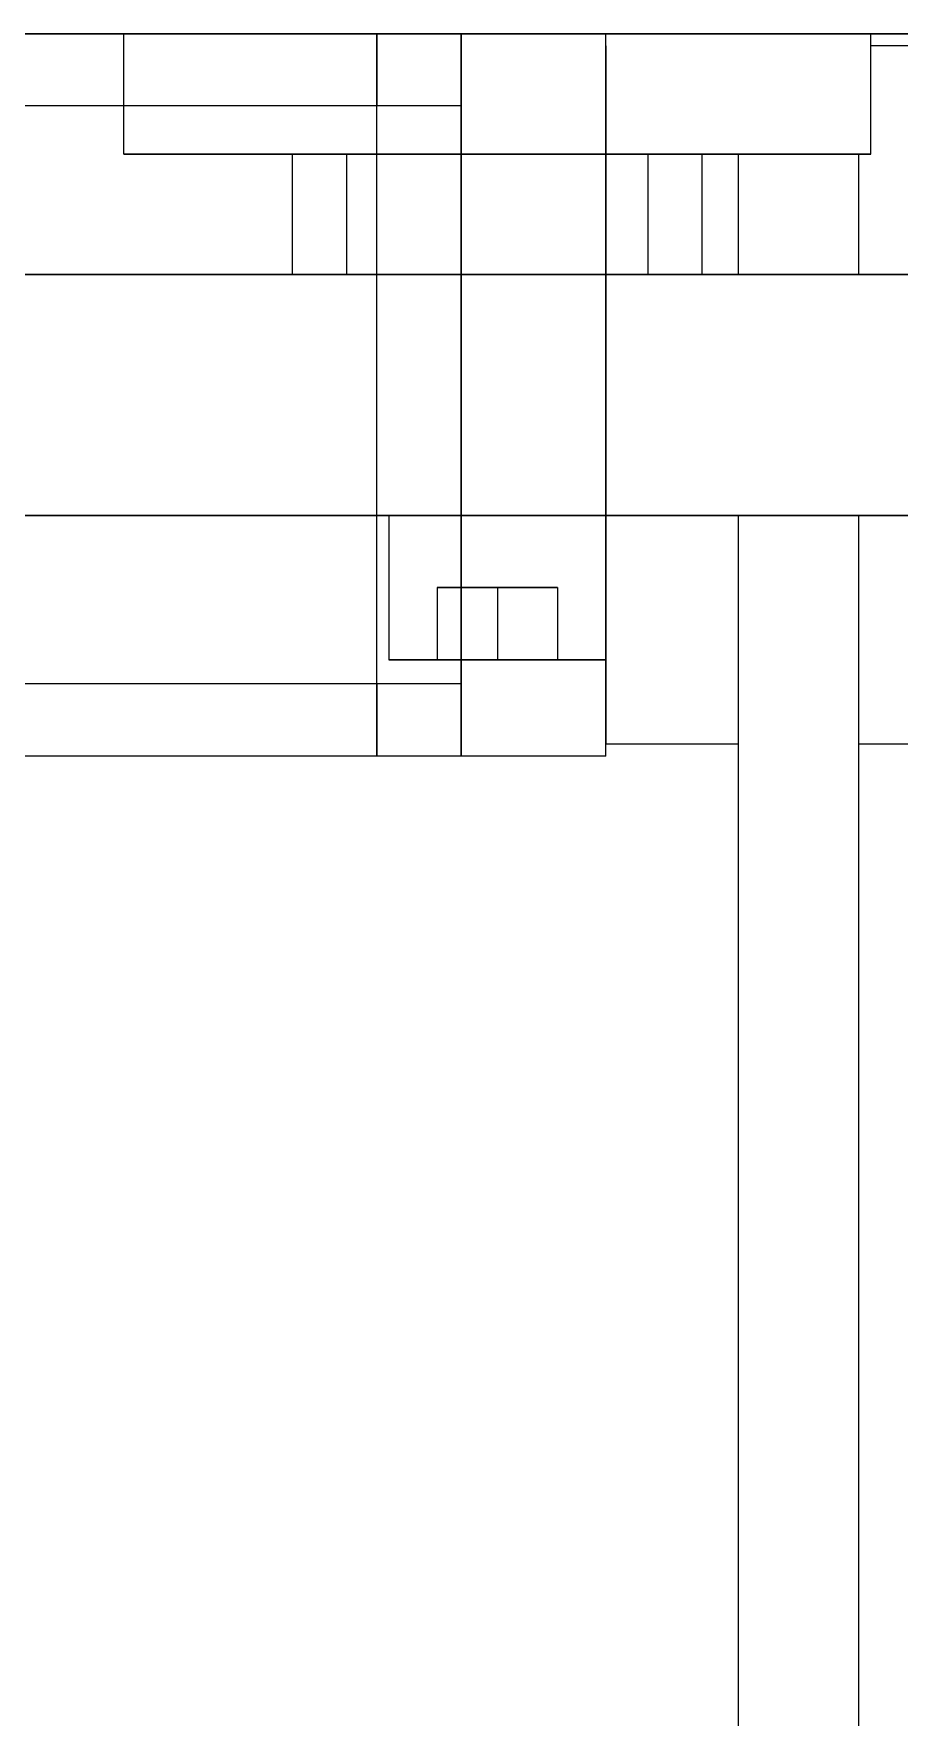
# Model space of a CAD drawing. Header units: millimetres. Extents: x -201 to 3037, y -406 to 3230.
# Drawn here: x 2361.5 to 2433.4, y 1242.2 to 1382 of the extents above; entities that cross this region are included whole.
import ezdxf

# ---------------------------------------------------------------- set-up
doc = ezdxf.new("R2010")
doc.units = ezdxf.units.MM
doc.layers.add('HIDDEN', color=8, linetype='Continuous')
doc.layers.add('VISIBLE', color=7, linetype='Continuous')

msp = doc.modelspace()

# ---------------------------------------------------------------- linework, layer by layer
at = {"layer": 'HIDDEN'}
for points in [[(2575, 1382), (2210, 1382)], [(2390, 1382), (2317, 1382)], [(2390, 1382), (2317, 1382)], [(2431, 1382), (2430.22, 1382), (2427.93, 1382), (2424.24, 1382), (2419.33, 1382), (2413.45, 1382), (2406.9, 1382), (2400, 1382), (2393.1, 1382), (2386.55, 1382), (2380.67, 1382), (2375.76, 1382), (2372.07, 1382), (2369.78, 1382), (2369, 1382)], [(2369, 1382), (2369.19, 1382), (2369.78, 1382), (2370.74, 1382), (2372.07, 1382), (2373.75, 1382), (2375.76, 1382), (2378.08, 1382), (2380.67, 1382), (2383.51, 1382), (2386.55, 1382), (2389.76, 1382), (2393.1, 1382), (2396.53, 1382), (2400, 1382)], [(2431, 1382), (2430.22, 1382), (2427.93, 1382), (2424.24, 1382), (2419.33, 1382), (2413.45, 1382), (2406.9, 1382), (2400, 1382), (2393.1, 1382), (2386.55, 1382), (2380.67, 1382), (2375.76, 1382), (2372.07, 1382), (2369.78, 1382), (2369, 1382)], [(2369, 1382), (2369.19, 1382), (2369.78, 1382), (2370.74, 1382), (2372.07, 1382), (2373.75, 1382), (2375.76, 1382), (2378.08, 1382), (2380.67, 1382), (2383.51, 1382), (2386.55, 1382), (2389.76, 1382), (2393.1, 1382), (2396.53, 1382), (2400, 1382)], [(2422.5, 1382), (2421.94, 1382), (2420.27, 1382), (2417.59, 1382), (2414.03, 1382), (2409.76, 1382), (2405.01, 1382), (2400, 1382), (2394.99, 1382), (2390.24, 1382), (2385.97, 1382), (2382.41, 1382), (2379.73, 1382), (2378.06, 1382), (2377.5, 1382)], [(2377.5, 1382), (2377.64, 1382), (2378.06, 1382), (2378.76, 1382), (2379.73, 1382), (2380.95, 1382), (2382.41, 1382), (2384.09, 1382), (2385.97, 1382), (2388.03, 1382), (2390.24, 1382), (2392.57, 1382), (2394.99, 1382), (2397.48, 1382), (2400, 1382)], [(2385.27, 1382), (2385.19, 1382), (2384.94, 1382), (2384.55, 1382), (2384.03, 1382), (2383.4, 1382), (2382.7, 1382), (2381.97, 1382), (2381.23, 1382), (2380.54, 1382), (2379.91, 1382), (2379.39, 1382), (2379, 1382), (2378.75, 1382), (2378.67, 1382)], [(2378.67, 1382), (2378.69, 1382), (2378.75, 1382), (2378.85, 1382), (2379, 1382), (2379.17, 1382), (2379.39, 1382), (2379.64, 1382), (2379.91, 1382), (2380.21, 1382), (2380.54, 1382), (2380.88, 1382), (2381.23, 1382), (2381.6, 1382), (2381.97, 1382)], [(2385.27, 1382), (2385.19, 1382), (2384.94, 1382), (2384.55, 1382), (2384.03, 1382), (2383.4, 1382), (2382.7, 1382), (2381.97, 1382), (2381.23, 1382), (2380.54, 1382), (2379.91, 1382), (2379.39, 1382), (2379, 1382), (2378.75, 1382), (2378.67, 1382)], [(2378.67, 1382), (2378.69, 1382), (2378.75, 1382), (2378.85, 1382), (2379, 1382), (2379.17, 1382), (2379.39, 1382), (2379.64, 1382), (2379.91, 1382), (2380.21, 1382), (2380.54, 1382), (2380.88, 1382), (2381.23, 1382), (2381.6, 1382), (2381.97, 1382)], [(2385.27, 1382), (2385.19, 1382), (2384.94, 1382), (2384.55, 1382), (2384.03, 1382), (2383.4, 1382), (2382.7, 1382), (2381.97, 1382), (2381.23, 1382), (2380.54, 1382), (2379.91, 1382), (2379.39, 1382), (2379, 1382), (2378.75, 1382), (2378.67, 1382)], [(2378.67, 1382), (2378.69, 1382), (2378.75, 1382), (2378.85, 1382), (2379, 1382), (2379.17, 1382), (2379.39, 1382), (2379.64, 1382), (2379.91, 1382), (2380.21, 1382), (2380.54, 1382), (2380.88, 1382), (2381.23, 1382), (2381.6, 1382), (2381.97, 1382)], [(2385.27, 1382), (2385.19, 1382), (2384.94, 1382), (2384.55, 1382), (2384.03, 1382), (2383.4, 1382), (2382.7, 1382), (2381.97, 1382), (2381.23, 1382), (2380.54, 1382), (2379.91, 1382), (2379.39, 1382), (2379, 1382), (2378.75, 1382), (2378.67, 1382)], [(2378.67, 1382), (2378.69, 1382), (2378.75, 1382), (2378.85, 1382), (2379, 1382), (2379.17, 1382), (2379.39, 1382), (2379.64, 1382), (2379.91, 1382), (2380.21, 1382), (2380.54, 1382), (2380.88, 1382), (2381.23, 1382), (2381.6, 1382), (2381.97, 1382)], [(2385.27, 1382), (2385.19, 1382), (2384.94, 1382), (2384.55, 1382), (2384.03, 1382), (2383.4, 1382), (2382.7, 1382), (2381.97, 1382), (2381.23, 1382), (2380.54, 1382), (2379.91, 1382), (2379.39, 1382), (2379, 1382), (2378.75, 1382), (2378.67, 1382)], [(2378.67, 1382), (2378.69, 1382), (2378.75, 1382), (2378.85, 1382), (2379, 1382), (2379.17, 1382), (2379.39, 1382), (2379.64, 1382), (2379.91, 1382), (2380.21, 1382), (2380.54, 1382), (2380.88, 1382), (2381.23, 1382), (2381.6, 1382), (2381.97, 1382)], [(2385.27, 1382), (2385.19, 1382), (2384.94, 1382), (2384.55, 1382), (2384.03, 1382), (2383.4, 1382), (2382.7, 1382), (2381.97, 1382), (2381.23, 1382), (2380.54, 1382), (2379.91, 1382), (2379.39, 1382), (2379, 1382), (2378.75, 1382), (2378.67, 1382)], [(2378.67, 1382), (2378.69, 1382), (2378.75, 1382), (2378.85, 1382), (2379, 1382), (2379.17, 1382), (2379.39, 1382), (2379.64, 1382), (2379.91, 1382), (2380.21, 1382), (2380.54, 1382), (2380.88, 1382), (2381.23, 1382), (2381.6, 1382), (2381.97, 1382)], [(2385.27, 1382), (2385.19, 1382), (2384.94, 1382), (2384.55, 1382), (2384.03, 1382), (2383.4, 1382), (2382.7, 1382), (2381.97, 1382), (2381.23, 1382), (2380.54, 1382), (2379.91, 1382), (2379.39, 1382), (2379, 1382), (2378.75, 1382), (2378.67, 1382)], [(2378.67, 1382), (2378.69, 1382), (2378.75, 1382), (2378.85, 1382), (2379, 1382), (2379.17, 1382), (2379.39, 1382), (2379.64, 1382), (2379.91, 1382), (2380.21, 1382), (2380.54, 1382), (2380.88, 1382), (2381.23, 1382), (2381.6, 1382), (2381.97, 1382)], [(2385.27, 1382), (2385.19, 1382), (2384.94, 1382), (2384.55, 1382), (2384.03, 1382), (2383.4, 1382), (2382.7, 1382), (2381.97, 1382), (2381.23, 1382), (2380.54, 1382), (2379.91, 1382), (2379.39, 1382), (2379, 1382), (2378.75, 1382), (2378.67, 1382)], [(2378.67, 1382), (2378.69, 1382), (2378.75, 1382), (2378.85, 1382), (2379, 1382), (2379.17, 1382), (2379.39, 1382), (2379.64, 1382), (2379.91, 1382), (2380.21, 1382), (2380.54, 1382), (2380.88, 1382), (2381.23, 1382), (2381.6, 1382), (2381.97, 1382)], [(2420, 1382), (2419.5, 1382), (2418.02, 1382), (2415.64, 1382), (2412.47, 1382), (2408.68, 1382), (2404.45, 1382), (2400, 1382), (2395.55, 1382), (2391.32, 1382), (2387.53, 1382), (2384.36, 1382), (2381.98, 1382), (2380.5, 1382), (2380, 1382)], [(2380, 1382), (2380.13, 1382), (2380.5, 1382), (2381.12, 1382), (2381.98, 1382), (2383.07, 1382), (2384.36, 1382), (2385.86, 1382), (2387.53, 1382), (2389.36, 1382), (2391.32, 1382), (2393.39, 1382), (2395.55, 1382), (2397.76, 1382), (2400, 1382)], [(2420, 1382), (2419.5, 1382), (2418.02, 1382), (2415.64, 1382), (2412.47, 1382), (2408.68, 1382), (2404.45, 1382), (2400, 1382), (2395.55, 1382), (2391.32, 1382), (2387.53, 1382), (2384.36, 1382), (2381.98, 1382), (2380.5, 1382), (2380, 1382)], [(2380, 1382), (2380.13, 1382), (2380.5, 1382), (2381.12, 1382), (2381.98, 1382), (2383.07, 1382), (2384.36, 1382), (2385.86, 1382), (2387.53, 1382), (2389.36, 1382), (2391.32, 1382), (2393.39, 1382), (2395.55, 1382), (2397.76, 1382), (2400, 1382)], [(2420, 1382), (2419.5, 1382), (2418.02, 1382), (2415.64, 1382), (2412.47, 1382), (2408.68, 1382), (2404.45, 1382), (2400, 1382), (2395.55, 1382), (2391.32, 1382), (2387.53, 1382), (2384.36, 1382), (2381.98, 1382), (2380.5, 1382), (2380, 1382)], [(2380, 1382), (2380.13, 1382), (2380.5, 1382), (2381.12, 1382), (2381.98, 1382), (2383.07, 1382), (2384.36, 1382), (2385.86, 1382), (2387.53, 1382), (2389.36, 1382), (2391.32, 1382), (2393.39, 1382), (2395.55, 1382), (2397.76, 1382), (2400, 1382)], [(2420, 1382), (2419.5, 1382), (2418.02, 1382), (2415.64, 1382), (2412.47, 1382), (2408.68, 1382), (2404.45, 1382), (2400, 1382), (2395.55, 1382), (2391.32, 1382), (2387.53, 1382), (2384.36, 1382), (2381.98, 1382), (2380.5, 1382), (2380, 1382)], [(2380, 1382), (2380.13, 1382), (2380.5, 1382), (2381.12, 1382), (2381.98, 1382), (2383.07, 1382), (2384.36, 1382), (2385.86, 1382), (2387.53, 1382), (2389.36, 1382), (2391.32, 1382), (2393.39, 1382), (2395.55, 1382), (2397.76, 1382), (2400, 1382)], [(2381.97, 1382), (2382.34, 1382), (2382.7, 1382), (2383.06, 1382), (2383.4, 1382), (2383.72, 1382), (2384.03, 1382), (2384.3, 1382), (2384.55, 1382), (2384.76, 1382), (2384.94, 1382), (2385.08, 1382), (2385.19, 1382), (2385.25, 1382), (2385.27, 1382)], [(2381.97, 1382), (2382.34, 1382), (2382.7, 1382), (2383.06, 1382), (2383.4, 1382), (2383.72, 1382), (2384.03, 1382), (2384.3, 1382), (2384.55, 1382), (2384.76, 1382), (2384.94, 1382), (2385.08, 1382), (2385.19, 1382), (2385.25, 1382), (2385.27, 1382)], [(2381.97, 1382), (2382.34, 1382), (2382.7, 1382), (2383.06, 1382), (2383.4, 1382), (2383.72, 1382), (2384.03, 1382), (2384.3, 1382), (2384.55, 1382), (2384.76, 1382), (2384.94, 1382), (2385.08, 1382), (2385.19, 1382), (2385.25, 1382), (2385.27, 1382)], [(2381.97, 1382), (2382.34, 1382), (2382.7, 1382), (2383.06, 1382), (2383.4, 1382), (2383.72, 1382), (2384.03, 1382), (2384.3, 1382), (2384.55, 1382), (2384.76, 1382), (2384.94, 1382), (2385.08, 1382), (2385.19, 1382), (2385.25, 1382), (2385.27, 1382)], [(2381.97, 1382), (2382.34, 1382), (2382.7, 1382), (2383.06, 1382), (2383.4, 1382), (2383.72, 1382), (2384.03, 1382), (2384.3, 1382), (2384.55, 1382), (2384.76, 1382), (2384.94, 1382), (2385.08, 1382), (2385.19, 1382), (2385.25, 1382), (2385.27, 1382)], [(2381.97, 1382), (2382.34, 1382), (2382.7, 1382), (2383.06, 1382), (2383.4, 1382), (2383.72, 1382), (2384.03, 1382), (2384.3, 1382), (2384.55, 1382), (2384.76, 1382), (2384.94, 1382), (2385.08, 1382), (2385.19, 1382), (2385.25, 1382), (2385.27, 1382)], [(2381.97, 1382), (2382.34, 1382), (2382.7, 1382), (2383.06, 1382), (2383.4, 1382), (2383.72, 1382), (2384.03, 1382), (2384.3, 1382), (2384.55, 1382), (2384.76, 1382), (2384.94, 1382), (2385.08, 1382), (2385.19, 1382), (2385.25, 1382), (2385.27, 1382)], [(2381.97, 1382), (2382.34, 1382), (2382.7, 1382), (2383.06, 1382), (2383.4, 1382), (2383.72, 1382), (2384.03, 1382), (2384.3, 1382), (2384.55, 1382), (2384.76, 1382), (2384.94, 1382), (2385.08, 1382), (2385.19, 1382), (2385.25, 1382), (2385.27, 1382)], [(2412.5, 1382), (2412.19, 1382), (2411.26, 1382), (2409.77, 1382), (2407.79, 1382), (2405.42, 1382), (2402.78, 1382), (2400, 1382), (2397.22, 1382), (2394.58, 1382), (2392.21, 1382), (2390.23, 1382), (2388.74, 1382), (2387.81, 1382), (2387.5, 1382)], [(2387.5, 1382), (2387.58, 1382), (2387.81, 1382), (2388.2, 1382), (2388.74, 1382), (2389.42, 1382), (2390.23, 1382), (2391.16, 1382), (2392.21, 1382), (2393.35, 1382), (2394.58, 1382), (2395.87, 1382), (2397.22, 1382), (2398.6, 1382), (2400, 1382)], [(2412.5, 1382), (2412.19, 1382), (2411.26, 1382), (2409.77, 1382), (2407.79, 1382), (2405.42, 1382), (2402.78, 1382), (2400, 1382), (2397.22, 1382), (2394.58, 1382), (2392.21, 1382), (2390.23, 1382), (2388.74, 1382), (2387.81, 1382), (2387.5, 1382)], [(2387.5, 1382), (2387.58, 1382), (2387.81, 1382), (2388.2, 1382), (2388.74, 1382), (2389.42, 1382), (2390.23, 1382), (2391.16, 1382), (2392.21, 1382), (2393.35, 1382), (2394.58, 1382), (2395.87, 1382), (2397.22, 1382), (2398.6, 1382), (2400, 1382)], [(2397, 1382), (2390, 1382)], [(2397, 1382), (2390, 1382)], [(2390, 1376), (2390, 1382)], [(2397, 1382), (2390, 1382)], [(2390, 1376), (2390, 1382)], [(2397, 1382), (2390, 1382)], [(2390, 1376), (2390, 1382)], [(2390, 1382), (2390, 1376)], [(2397, 1322), (2397, 1382)], [(2409, 1382), (2397, 1382)], [(2397, 1330), (2397, 1382)], [(2409, 1382), (2397, 1382)], [(2397, 1382), (2397, 1376)], [(2397, 1376), (2397, 1382)], [(2397, 1376), (2397, 1382)], [(2397, 1376), (2397, 1382)], [(2400, 1382), (2402.24, 1382), (2404.45, 1382), (2406.61, 1382), (2408.68, 1382), (2410.64, 1382), (2412.47, 1382), (2414.14, 1382), (2415.64, 1382), (2416.93, 1382), (2418.02, 1382), (2418.88, 1382), (2419.5, 1382), (2419.87, 1382), (2420, 1382)], [(2400, 1382), (2402.52, 1382), (2405.01, 1382), (2407.43, 1382), (2409.76, 1382), (2411.97, 1382), (2414.03, 1382), (2415.91, 1382), (2417.59, 1382), (2419.05, 1382), (2420.27, 1382), (2421.24, 1382), (2421.94, 1382), (2422.36, 1382), (2422.5, 1382)], [(2400, 1382), (2402.24, 1382), (2404.45, 1382), (2406.61, 1382), (2408.68, 1382), (2410.64, 1382), (2412.47, 1382), (2414.14, 1382), (2415.64, 1382), (2416.93, 1382), (2418.02, 1382), (2418.88, 1382), (2419.5, 1382), (2419.87, 1382), (2420, 1382)], [(2400, 1382), (2403.47, 1382), (2406.9, 1382), (2410.24, 1382), (2413.45, 1382), (2416.49, 1382), (2419.33, 1382), (2421.92, 1382), (2424.24, 1382), (2426.25, 1382), (2427.93, 1382), (2429.26, 1382), (2430.22, 1382), (2430.81, 1382), (2431, 1382)], [(2400, 1382), (2402.24, 1382), (2404.45, 1382), (2406.61, 1382), (2408.68, 1382), (2410.64, 1382), (2412.47, 1382), (2414.14, 1382), (2415.64, 1382), (2416.93, 1382), (2418.02, 1382), (2418.88, 1382), (2419.5, 1382), (2419.87, 1382), (2420, 1382)], [(2400, 1382), (2401.4, 1382), (2402.78, 1382), (2404.13, 1382), (2405.42, 1382), (2406.65, 1382), (2407.79, 1382), (2408.84, 1382), (2409.77, 1382), (2410.58, 1382), (2411.26, 1382), (2411.8, 1382), (2412.19, 1382), (2412.42, 1382), (2412.5, 1382)], [(2400, 1382), (2403.47, 1382), (2406.9, 1382), (2410.24, 1382), (2413.45, 1382), (2416.49, 1382), (2419.33, 1382), (2421.92, 1382), (2424.24, 1382), (2426.25, 1382), (2427.93, 1382), (2429.26, 1382), (2430.22, 1382), (2430.81, 1382), (2431, 1382)], [(2400, 1382), (2402.24, 1382), (2404.45, 1382), (2406.61, 1382), (2408.68, 1382), (2410.64, 1382), (2412.47, 1382), (2414.14, 1382), (2415.64, 1382), (2416.93, 1382), (2418.02, 1382), (2418.88, 1382), (2419.5, 1382), (2419.87, 1382), (2420, 1382)], [(2400, 1382), (2401.4, 1382), (2402.78, 1382), (2404.13, 1382), (2405.42, 1382), (2406.65, 1382), (2407.79, 1382), (2408.84, 1382), (2409.77, 1382), (2410.58, 1382), (2411.26, 1382), (2411.8, 1382), (2412.19, 1382), (2412.42, 1382), (2412.5, 1382)], [(2409, 1322), (2409, 1382)], [(2409, 1330), (2409, 1382)], [(2421.33, 1382), (2421.25, 1382), (2421, 1382), (2420.61, 1382), (2420.09, 1382), (2419.46, 1382), (2418.77, 1382), (2418.03, 1382), (2417.3, 1382), (2416.6, 1382), (2415.97, 1382), (2415.45, 1382), (2415.06, 1382), (2414.81, 1382), (2414.73, 1382)], [(2414.73, 1382), (2414.75, 1382), (2414.81, 1382), (2414.92, 1382), (2415.06, 1382), (2415.24, 1382), (2415.45, 1382), (2415.7, 1382), (2415.97, 1382), (2416.28, 1382), (2416.6, 1382), (2416.94, 1382), (2417.3, 1382), (2417.66, 1382), (2418.03, 1382)], [(2421.33, 1382), (2421.25, 1382), (2421, 1382), (2420.61, 1382), (2420.09, 1382), (2419.46, 1382), (2418.77, 1382), (2418.03, 1382), (2417.3, 1382), (2416.6, 1382), (2415.97, 1382), (2415.45, 1382), (2415.06, 1382), (2414.81, 1382), (2414.73, 1382)], [(2414.73, 1382), (2414.75, 1382), (2414.81, 1382), (2414.92, 1382), (2415.06, 1382), (2415.24, 1382), (2415.45, 1382), (2415.7, 1382), (2415.97, 1382), (2416.28, 1382), (2416.6, 1382), (2416.94, 1382), (2417.3, 1382), (2417.66, 1382), (2418.03, 1382)], [(2421.33, 1382), (2421.25, 1382), (2421, 1382), (2420.61, 1382), (2420.09, 1382), (2419.46, 1382), (2418.77, 1382), (2418.03, 1382), (2417.3, 1382), (2416.6, 1382), (2415.97, 1382), (2415.45, 1382), (2415.06, 1382), (2414.81, 1382), (2414.73, 1382)], [(2414.73, 1382), (2414.75, 1382), (2414.81, 1382), (2414.92, 1382), (2415.06, 1382), (2415.24, 1382), (2415.45, 1382), (2415.7, 1382), (2415.97, 1382), (2416.28, 1382), (2416.6, 1382), (2416.94, 1382), (2417.3, 1382), (2417.66, 1382), (2418.03, 1382)], [(2421.33, 1382), (2421.25, 1382), (2421, 1382), (2420.61, 1382), (2420.09, 1382), (2419.46, 1382), (2418.77, 1382), (2418.03, 1382), (2417.3, 1382), (2416.6, 1382), (2415.97, 1382), (2415.45, 1382), (2415.06, 1382), (2414.81, 1382), (2414.73, 1382)], [(2414.73, 1382), (2414.75, 1382), (2414.81, 1382), (2414.92, 1382), (2415.06, 1382), (2415.24, 1382), (2415.45, 1382), (2415.7, 1382), (2415.97, 1382), (2416.28, 1382), (2416.6, 1382), (2416.94, 1382), (2417.3, 1382), (2417.66, 1382), (2418.03, 1382)], [(2421.33, 1382), (2421.25, 1382), (2421, 1382), (2420.61, 1382), (2420.09, 1382), (2419.46, 1382), (2418.77, 1382), (2418.03, 1382), (2417.3, 1382), (2416.6, 1382), (2415.97, 1382), (2415.45, 1382), (2415.06, 1382), (2414.81, 1382), (2414.73, 1382)], [(2414.73, 1382), (2414.75, 1382), (2414.81, 1382), (2414.92, 1382), (2415.06, 1382), (2415.24, 1382), (2415.45, 1382), (2415.7, 1382), (2415.97, 1382), (2416.28, 1382), (2416.6, 1382), (2416.94, 1382), (2417.3, 1382), (2417.66, 1382), (2418.03, 1382)], [(2421.33, 1382), (2421.25, 1382), (2421, 1382), (2420.61, 1382), (2420.09, 1382), (2419.46, 1382), (2418.77, 1382), (2418.03, 1382), (2417.3, 1382), (2416.6, 1382), (2415.97, 1382), (2415.45, 1382), (2415.06, 1382), (2414.81, 1382), (2414.73, 1382)], [(2414.73, 1382), (2414.75, 1382), (2414.81, 1382), (2414.92, 1382), (2415.06, 1382), (2415.24, 1382), (2415.45, 1382), (2415.7, 1382), (2415.97, 1382), (2416.28, 1382), (2416.6, 1382), (2416.94, 1382), (2417.3, 1382), (2417.66, 1382), (2418.03, 1382)], [(2421.33, 1382), (2421.25, 1382), (2421, 1382), (2420.61, 1382), (2420.09, 1382), (2419.46, 1382), (2418.77, 1382), (2418.03, 1382), (2417.3, 1382), (2416.6, 1382), (2415.97, 1382), (2415.45, 1382), (2415.06, 1382), (2414.81, 1382), (2414.73, 1382)], [(2414.73, 1382), (2414.75, 1382), (2414.81, 1382), (2414.92, 1382), (2415.06, 1382), (2415.24, 1382), (2415.45, 1382), (2415.7, 1382), (2415.97, 1382), (2416.28, 1382), (2416.6, 1382), (2416.94, 1382), (2417.3, 1382), (2417.66, 1382), (2418.03, 1382)], [(2421.33, 1382), (2421.25, 1382), (2421, 1382), (2420.61, 1382), (2420.09, 1382), (2419.46, 1382), (2418.77, 1382), (2418.03, 1382), (2417.3, 1382), (2416.6, 1382), (2415.97, 1382), (2415.45, 1382), (2415.06, 1382), (2414.81, 1382), (2414.73, 1382)], [(2414.73, 1382), (2414.75, 1382), (2414.81, 1382), (2414.92, 1382), (2415.06, 1382), (2415.24, 1382), (2415.45, 1382), (2415.7, 1382), (2415.97, 1382), (2416.28, 1382), (2416.6, 1382), (2416.94, 1382), (2417.3, 1382), (2417.66, 1382), (2418.03, 1382)], [(2418.03, 1382), (2418.4, 1382), (2418.77, 1382), (2419.12, 1382), (2419.46, 1382), (2419.79, 1382), (2420.09, 1382), (2420.36, 1382), (2420.61, 1382), (2420.83, 1382), (2421, 1382), (2421.15, 1382), (2421.25, 1382), (2421.31, 1382), (2421.33, 1382)], [(2418.03, 1382), (2418.4, 1382), (2418.77, 1382), (2419.12, 1382), (2419.46, 1382), (2419.79, 1382), (2420.09, 1382), (2420.36, 1382), (2420.61, 1382), (2420.83, 1382), (2421, 1382), (2421.15, 1382), (2421.25, 1382), (2421.31, 1382), (2421.33, 1382)], [(2418.03, 1382), (2418.4, 1382), (2418.77, 1382), (2419.12, 1382), (2419.46, 1382), (2419.79, 1382), (2420.09, 1382), (2420.36, 1382), (2420.61, 1382), (2420.83, 1382), (2421, 1382), (2421.15, 1382), (2421.25, 1382), (2421.31, 1382), (2421.33, 1382)], [(2418.03, 1382), (2418.4, 1382), (2418.77, 1382), (2419.12, 1382), (2419.46, 1382), (2419.79, 1382), (2420.09, 1382), (2420.36, 1382), (2420.61, 1382), (2420.83, 1382), (2421, 1382), (2421.15, 1382), (2421.25, 1382), (2421.31, 1382), (2421.33, 1382)], [(2418.03, 1382), (2418.4, 1382), (2418.77, 1382), (2419.12, 1382), (2419.46, 1382), (2419.79, 1382), (2420.09, 1382), (2420.36, 1382), (2420.61, 1382), (2420.83, 1382), (2421, 1382), (2421.15, 1382), (2421.25, 1382), (2421.31, 1382), (2421.33, 1382)], [(2418.03, 1382), (2418.4, 1382), (2418.77, 1382), (2419.12, 1382), (2419.46, 1382), (2419.79, 1382), (2420.09, 1382), (2420.36, 1382), (2420.61, 1382), (2420.83, 1382), (2421, 1382), (2421.15, 1382), (2421.25, 1382), (2421.31, 1382), (2421.33, 1382)], [(2418.03, 1382), (2418.4, 1382), (2418.77, 1382), (2419.12, 1382), (2419.46, 1382), (2419.79, 1382), (2420.09, 1382), (2420.36, 1382), (2420.61, 1382), (2420.83, 1382), (2421, 1382), (2421.15, 1382), (2421.25, 1382), (2421.31, 1382), (2421.33, 1382)], [(2418.03, 1382), (2418.4, 1382), (2418.77, 1382), (2419.12, 1382), (2419.46, 1382), (2419.79, 1382), (2420.09, 1382), (2420.36, 1382), (2420.61, 1382), (2420.83, 1382), (2421, 1382), (2421.15, 1382), (2421.25, 1382), (2421.31, 1382), (2421.33, 1382)], [(2409, 1352), (2409, 1355.25), (2409, 1358.45), (2409, 1361.58), (2409, 1364.58), (2409, 1367.43), (2409, 1370.08), (2409, 1372.51), (2409, 1374.67), (2409, 1376.56), (2409, 1378.13), (2409, 1379.37), (2409, 1380.27), (2409, 1380.82), (2409, 1381)], [(2409, 1381), (2409, 1380.27), (2409, 1378.13), (2409, 1374.67), (2409, 1370.08), (2409, 1364.58), (2409, 1358.45), (2409, 1352), (2409, 1345.55), (2409, 1339.42), (2409, 1333.92), (2409, 1329.33), (2409, 1325.87), (2409, 1323.73), (2409, 1323)], [(2397, 1375.57), (2397, 1376.7), (2397, 1377.6), (2397, 1378.1), (2397, 1378.1), (2397, 1377.6), (2397, 1376.7), (2397, 1375.57), (2397, 1374.44), (2397, 1373.54), (2397, 1373.04), (2397, 1373.04), (2397, 1373.54), (2397, 1374.44), (2397, 1375.57)], [(2397, 1375.57), (2397, 1376.7), (2397, 1377.6), (2397, 1378.1), (2397, 1378.1), (2397, 1377.6), (2397, 1376.7), (2397, 1375.57), (2397, 1374.44), (2397, 1373.54), (2397, 1373.04), (2397, 1373.04), (2397, 1373.54), (2397, 1374.44), (2397, 1375.57)], [(2390, 1376), (2317, 1376)], [(2390, 1376), (2369, 1376)], [(2390, 1328), (2390, 1376)], [(2397, 1376), (2390, 1376)], [(2397, 1376), (2390, 1376)], [(2390, 1342), (2390, 1376)], [(2397, 1376), (2397, 1328)], [(2397, 1330), (2397, 1376)], [(2431, 1372), (2430.22, 1372), (2427.93, 1372), (2424.24, 1372), (2419.33, 1372), (2413.45, 1372), (2406.9, 1372), (2400, 1372), (2393.1, 1372), (2386.55, 1372), (2380.67, 1372), (2375.76, 1372), (2372.07, 1372), (2369.78, 1372), (2369, 1372)], [(2369, 1372), (2369.19, 1372), (2369.78, 1372), (2370.74, 1372), (2372.07, 1372), (2373.75, 1372), (2375.76, 1372), (2378.08, 1372), (2380.67, 1372), (2383.51, 1372), (2386.55, 1372), (2389.76, 1372), (2393.1, 1372), (2396.53, 1372), (2400, 1372)], [(2431, 1372), (2430.22, 1372), (2427.93, 1372), (2424.24, 1372), (2419.33, 1372), (2413.45, 1372), (2406.9, 1372), (2400, 1372), (2393.1, 1372), (2386.55, 1372), (2380.67, 1372), (2375.76, 1372), (2372.07, 1372), (2369.78, 1372), (2369, 1372)], [(2385.27, 1372), (2385.19, 1372), (2384.94, 1372), (2384.55, 1372), (2384.03, 1372), (2383.4, 1372), (2382.7, 1372), (2381.97, 1372), (2381.23, 1372), (2380.54, 1372), (2379.91, 1372), (2379.39, 1372), (2379, 1372), (2378.75, 1372), (2378.67, 1372)], [(2378.67, 1372), (2378.69, 1372), (2378.75, 1372), (2378.85, 1372), (2379, 1372), (2379.17, 1372), (2379.39, 1372), (2379.64, 1372), (2379.91, 1372), (2380.21, 1372), (2380.54, 1372), (2380.88, 1372), (2381.23, 1372), (2381.6, 1372), (2381.97, 1372)], [(2385.27, 1372), (2385.19, 1372), (2384.94, 1372), (2384.55, 1372), (2384.03, 1372), (2383.4, 1372), (2382.7, 1372), (2381.97, 1372), (2381.23, 1372), (2380.54, 1372), (2379.91, 1372), (2379.39, 1372), (2379, 1372), (2378.75, 1372), (2378.67, 1372)], [(2378.67, 1372), (2378.69, 1372), (2378.75, 1372), (2378.85, 1372), (2379, 1372), (2379.17, 1372), (2379.39, 1372), (2379.64, 1372), (2379.91, 1372), (2380.21, 1372), (2380.54, 1372), (2380.88, 1372), (2381.23, 1372), (2381.6, 1372), (2381.97, 1372)], [(2385.27, 1372), (2385.19, 1372), (2384.94, 1372), (2384.55, 1372), (2384.03, 1372), (2383.4, 1372), (2382.7, 1372), (2381.97, 1372), (2381.23, 1372), (2380.54, 1372), (2379.91, 1372), (2379.39, 1372), (2379, 1372), (2378.75, 1372), (2378.67, 1372)], [(2378.67, 1372), (2378.69, 1372), (2378.75, 1372), (2378.85, 1372), (2379, 1372), (2379.17, 1372), (2379.39, 1372), (2379.64, 1372), (2379.91, 1372), (2380.21, 1372), (2380.54, 1372), (2380.88, 1372), (2381.23, 1372), (2381.6, 1372), (2381.97, 1372)], [(2385.27, 1372), (2385.19, 1372), (2384.94, 1372), (2384.55, 1372), (2384.03, 1372), (2383.4, 1372), (2382.7, 1372), (2381.97, 1372), (2381.23, 1372), (2380.54, 1372), (2379.91, 1372), (2379.39, 1372), (2379, 1372), (2378.75, 1372), (2378.67, 1372)], [(2378.67, 1372), (2378.69, 1372), (2378.75, 1372), (2378.85, 1372), (2379, 1372), (2379.17, 1372), (2379.39, 1372), (2379.64, 1372), (2379.91, 1372), (2380.21, 1372), (2380.54, 1372), (2380.88, 1372), (2381.23, 1372), (2381.6, 1372), (2381.97, 1372)], [(2381.97, 1372), (2382.34, 1372), (2382.7, 1372), (2383.06, 1372), (2383.4, 1372), (2383.72, 1372), (2384.03, 1372), (2384.3, 1372), (2384.55, 1372), (2384.76, 1372), (2384.94, 1372), (2385.08, 1372), (2385.19, 1372), (2385.25, 1372), (2385.27, 1372)], [(2381.97, 1372), (2382.34, 1372), (2382.7, 1372), (2383.06, 1372), (2383.4, 1372), (2383.72, 1372), (2384.03, 1372), (2384.3, 1372), (2384.55, 1372), (2384.76, 1372), (2384.94, 1372), (2385.08, 1372), (2385.19, 1372), (2385.25, 1372), (2385.27, 1372)], [(2381.97, 1372), (2382.34, 1372), (2382.7, 1372), (2383.06, 1372), (2383.4, 1372), (2383.72, 1372), (2384.03, 1372), (2384.3, 1372), (2384.55, 1372), (2384.76, 1372), (2384.94, 1372), (2385.08, 1372), (2385.19, 1372), (2385.25, 1372), (2385.27, 1372)], [(2381.97, 1372), (2382.34, 1372), (2382.7, 1372), (2383.06, 1372), (2383.4, 1372), (2383.72, 1372), (2384.03, 1372), (2384.3, 1372), (2384.55, 1372), (2384.76, 1372), (2384.94, 1372), (2385.08, 1372), (2385.19, 1372), (2385.25, 1372), (2385.27, 1372)], [(2412.5, 1372), (2412.19, 1372), (2411.26, 1372), (2409.77, 1372), (2407.79, 1372), (2405.42, 1372), (2402.78, 1372), (2400, 1372), (2397.22, 1372), (2394.58, 1372), (2392.21, 1372), (2390.23, 1372), (2388.74, 1372), (2387.81, 1372), (2387.5, 1372)], [(2387.5, 1372), (2387.58, 1372), (2387.81, 1372), (2388.2, 1372), (2388.74, 1372), (2389.42, 1372), (2390.23, 1372), (2391.16, 1372), (2392.21, 1372), (2393.35, 1372), (2394.58, 1372), (2395.87, 1372), (2397.22, 1372), (2398.6, 1372), (2400, 1372)], [(2412.5, 1372), (2412.19, 1372), (2411.26, 1372), (2409.77, 1372), (2407.79, 1372), (2405.42, 1372), (2402.78, 1372), (2400, 1372), (2397.22, 1372), (2394.58, 1372), (2392.21, 1372), (2390.23, 1372), (2388.74, 1372), (2387.81, 1372), (2387.5, 1372)], [(2387.5, 1372), (2387.58, 1372), (2387.81, 1372), (2388.2, 1372), (2388.74, 1372), (2389.42, 1372), (2390.23, 1372), (2391.16, 1372), (2392.21, 1372), (2393.35, 1372), (2394.58, 1372), (2395.87, 1372), (2397.22, 1372), (2398.6, 1372), (2400, 1372)], [(2400, 1372), (2403.47, 1372), (2406.9, 1372), (2410.24, 1372), (2413.45, 1372), (2416.49, 1372), (2419.33, 1372), (2421.92, 1372), (2424.24, 1372), (2426.25, 1372), (2427.93, 1372), (2429.26, 1372), (2430.22, 1372), (2430.81, 1372), (2431, 1372)], [(2400, 1372), (2401.4, 1372), (2402.78, 1372), (2404.13, 1372), (2405.42, 1372), (2406.65, 1372), (2407.79, 1372), (2408.84, 1372), (2409.77, 1372), (2410.58, 1372), (2411.26, 1372), (2411.8, 1372), (2412.19, 1372), (2412.42, 1372), (2412.5, 1372)], [(2400, 1372), (2401.4, 1372), (2402.78, 1372), (2404.13, 1372), (2405.42, 1372), (2406.65, 1372), (2407.79, 1372), (2408.84, 1372), (2409.77, 1372), (2410.58, 1372), (2411.26, 1372), (2411.8, 1372), (2412.19, 1372), (2412.42, 1372), (2412.5, 1372)], [(2421.33, 1372), (2421.25, 1372), (2421, 1372), (2420.61, 1372), (2420.09, 1372), (2419.46, 1372), (2418.77, 1372), (2418.03, 1372), (2417.3, 1372), (2416.6, 1372), (2415.97, 1372), (2415.45, 1372), (2415.06, 1372), (2414.81, 1372), (2414.73, 1372)], [(2414.73, 1372), (2414.75, 1372), (2414.81, 1372), (2414.92, 1372), (2415.06, 1372), (2415.24, 1372), (2415.45, 1372), (2415.7, 1372), (2415.97, 1372), (2416.28, 1372), (2416.6, 1372), (2416.94, 1372), (2417.3, 1372), (2417.66, 1372), (2418.03, 1372)], [(2421.33, 1372), (2421.25, 1372), (2421, 1372), (2420.61, 1372), (2420.09, 1372), (2419.46, 1372), (2418.77, 1372), (2418.03, 1372), (2417.3, 1372), (2416.6, 1372), (2415.97, 1372), (2415.45, 1372), (2415.06, 1372), (2414.81, 1372), (2414.73, 1372)], [(2414.73, 1372), (2414.75, 1372), (2414.81, 1372), (2414.92, 1372), (2415.06, 1372), (2415.24, 1372), (2415.45, 1372), (2415.7, 1372), (2415.97, 1372), (2416.28, 1372), (2416.6, 1372), (2416.94, 1372), (2417.3, 1372), (2417.66, 1372), (2418.03, 1372)], [(2421.33, 1372), (2421.25, 1372), (2421, 1372), (2420.61, 1372), (2420.09, 1372), (2419.46, 1372), (2418.77, 1372), (2418.03, 1372), (2417.3, 1372), (2416.6, 1372), (2415.97, 1372), (2415.45, 1372), (2415.06, 1372), (2414.81, 1372), (2414.73, 1372)], [(2414.73, 1372), (2414.75, 1372), (2414.81, 1372), (2414.92, 1372), (2415.06, 1372), (2415.24, 1372), (2415.45, 1372), (2415.7, 1372), (2415.97, 1372), (2416.28, 1372), (2416.6, 1372), (2416.94, 1372), (2417.3, 1372), (2417.66, 1372), (2418.03, 1372)], [(2421.33, 1372), (2421.25, 1372), (2421, 1372), (2420.61, 1372), (2420.09, 1372), (2419.46, 1372), (2418.77, 1372), (2418.03, 1372), (2417.3, 1372), (2416.6, 1372), (2415.97, 1372), (2415.45, 1372), (2415.06, 1372), (2414.81, 1372), (2414.73, 1372)], [(2414.73, 1372), (2414.75, 1372), (2414.81, 1372), (2414.92, 1372), (2415.06, 1372), (2415.24, 1372), (2415.45, 1372), (2415.7, 1372), (2415.97, 1372), (2416.28, 1372), (2416.6, 1372), (2416.94, 1372), (2417.3, 1372), (2417.66, 1372), (2418.03, 1372)], [(2418.03, 1372), (2418.4, 1372), (2418.77, 1372), (2419.12, 1372), (2419.46, 1372), (2419.79, 1372), (2420.09, 1372), (2420.36, 1372), (2420.61, 1372), (2420.83, 1372), (2421, 1372), (2421.15, 1372), (2421.25, 1372), (2421.31, 1372), (2421.33, 1372)], [(2418.03, 1372), (2418.4, 1372), (2418.77, 1372), (2419.12, 1372), (2419.46, 1372), (2419.79, 1372), (2420.09, 1372), (2420.36, 1372), (2420.61, 1372), (2420.83, 1372), (2421, 1372), (2421.15, 1372), (2421.25, 1372), (2421.31, 1372), (2421.33, 1372)], [(2418.03, 1372), (2418.4, 1372), (2418.77, 1372), (2419.12, 1372), (2419.46, 1372), (2419.79, 1372), (2420.09, 1372), (2420.36, 1372), (2420.61, 1372), (2420.83, 1372), (2421, 1372), (2421.15, 1372), (2421.25, 1372), (2421.31, 1372), (2421.33, 1372)], [(2418.03, 1372), (2418.4, 1372), (2418.77, 1372), (2419.12, 1372), (2419.46, 1372), (2419.79, 1372), (2420.09, 1372), (2420.36, 1372), (2420.61, 1372), (2420.83, 1372), (2421, 1372), (2421.15, 1372), (2421.25, 1372), (2421.31, 1372), (2421.33, 1372)], [(2430, 1372), (2429.87, 1372), (2429.5, 1372), (2428.91, 1372), (2428.12, 1372), (2427.17, 1372), (2426.11, 1372), (2425, 1372), (2423.89, 1372), (2422.83, 1372), (2421.88, 1372), (2421.09, 1372), (2420.5, 1372), (2420.13, 1372), (2420, 1372)], [(2420, 1372), (2420.03, 1372), (2420.13, 1372), (2420.28, 1372), (2420.5, 1372), (2420.77, 1372), (2421.09, 1372), (2421.46, 1372), (2421.88, 1372), (2422.34, 1372), (2422.83, 1372), (2423.35, 1372), (2423.89, 1372), (2424.44, 1372), (2425, 1372)], [(2425, 1372), (2425.56, 1372), (2426.11, 1372), (2426.65, 1372), (2427.17, 1372), (2427.66, 1372), (2428.12, 1372), (2428.54, 1372), (2428.91, 1372), (2429.23, 1372), (2429.5, 1372), (2429.72, 1372), (2429.87, 1372), (2429.97, 1372), (2430, 1372)], [(2454, 1362), (2346, 1362)], [(2417, 1362), (2416.57, 1362), (2415.32, 1362), (2413.29, 1362), (2410.6, 1362), (2407.38, 1362), (2403.78, 1362), (2400, 1362), (2396.22, 1362), (2392.62, 1362), (2389.4, 1362), (2386.71, 1362), (2384.68, 1362), (2383.43, 1362), (2383, 1362)], [(2383, 1362), (2383.11, 1362), (2383.43, 1362), (2383.95, 1362), (2384.68, 1362), (2385.61, 1362), (2386.71, 1362), (2387.98, 1362), (2389.4, 1362), (2390.96, 1362), (2392.62, 1362), (2394.39, 1362), (2396.22, 1362), (2398.1, 1362), (2400, 1362)], [(2412.5, 1362), (2412.19, 1362), (2411.26, 1362), (2409.77, 1362), (2407.79, 1362), (2405.42, 1362), (2402.78, 1362), (2400, 1362), (2397.22, 1362), (2394.58, 1362), (2392.21, 1362), (2390.23, 1362), (2388.74, 1362), (2387.81, 1362), (2387.5, 1362)], [(2387.5, 1362), (2387.58, 1362), (2387.81, 1362), (2388.2, 1362), (2388.74, 1362), (2389.42, 1362), (2390.23, 1362), (2391.16, 1362), (2392.21, 1362), (2393.35, 1362), (2394.58, 1362), (2395.87, 1362), (2397.22, 1362), (2398.6, 1362), (2400, 1362)], [(2412.5, 1362), (2412.19, 1362), (2411.26, 1362), (2409.77, 1362), (2407.79, 1362), (2405.42, 1362), (2402.78, 1362), (2400, 1362), (2397.22, 1362), (2394.58, 1362), (2392.21, 1362), (2390.23, 1362), (2388.74, 1362), (2387.81, 1362), (2387.5, 1362)], [(2387.5, 1362), (2387.58, 1362), (2387.81, 1362), (2388.2, 1362), (2388.74, 1362), (2389.42, 1362), (2390.23, 1362), (2391.16, 1362), (2392.21, 1362), (2393.35, 1362), (2394.58, 1362), (2395.87, 1362), (2397.22, 1362), (2398.6, 1362), (2400, 1362)], [(2408.25, 1362), (2408.04, 1362), (2407.43, 1362), (2406.45, 1362), (2405.14, 1362), (2403.58, 1362), (2401.84, 1362), (2400, 1362), (2398.16, 1362), (2396.42, 1362), (2394.86, 1362), (2393.55, 1362), (2392.57, 1362), (2391.96, 1362), (2391.75, 1362)], [(2391.75, 1362), (2391.8, 1362), (2391.96, 1362), (2392.21, 1362), (2392.57, 1362), (2393.01, 1362), (2393.55, 1362), (2394.17, 1362), (2394.86, 1362), (2395.61, 1362), (2396.42, 1362), (2397.28, 1362), (2398.16, 1362), (2399.08, 1362), (2400, 1362)], [(2406.25, 1362), (2406.09, 1362), (2405.63, 1362), (2404.89, 1362), (2403.9, 1362), (2402.71, 1362), (2401.39, 1362), (2400, 1362), (2398.61, 1362), (2397.29, 1362), (2396.1, 1362), (2395.11, 1362), (2394.37, 1362), (2393.91, 1362), (2393.75, 1362)], [(2393.75, 1362), (2393.79, 1362), (2393.91, 1362), (2394.1, 1362), (2394.37, 1362), (2394.71, 1362), (2395.11, 1362), (2395.58, 1362), (2396.1, 1362), (2396.67, 1362), (2397.29, 1362), (2397.94, 1362), (2398.61, 1362), (2399.3, 1362), (2400, 1362)], [(2406.25, 1362), (2406.09, 1362), (2405.63, 1362), (2404.89, 1362), (2403.9, 1362), (2402.71, 1362), (2401.39, 1362), (2400, 1362), (2398.61, 1362), (2397.29, 1362), (2396.1, 1362), (2395.11, 1362), (2394.37, 1362), (2393.91, 1362), (2393.75, 1362)], [(2393.75, 1362), (2393.79, 1362), (2393.91, 1362), (2394.1, 1362), (2394.37, 1362), (2394.71, 1362), (2395.11, 1362), (2395.58, 1362), (2396.1, 1362), (2396.67, 1362), (2397.29, 1362), (2397.94, 1362), (2398.61, 1362), (2399.3, 1362), (2400, 1362)], [(2400, 1362), (2401.9, 1362), (2403.78, 1362), (2405.61, 1362), (2407.38, 1362), (2409.04, 1362), (2410.6, 1362), (2412.02, 1362), (2413.29, 1362), (2414.39, 1362), (2415.32, 1362), (2416.05, 1362), (2416.57, 1362), (2416.89, 1362), (2417, 1362)], [(2400, 1362), (2401.4, 1362), (2402.78, 1362), (2404.13, 1362), (2405.42, 1362), (2406.65, 1362), (2407.79, 1362), (2408.84, 1362), (2409.77, 1362), (2410.58, 1362), (2411.26, 1362), (2411.8, 1362), (2412.19, 1362), (2412.42, 1362), (2412.5, 1362)], [(2400, 1362), (2401.4, 1362), (2402.78, 1362), (2404.13, 1362), (2405.42, 1362), (2406.65, 1362), (2407.79, 1362), (2408.84, 1362), (2409.77, 1362), (2410.58, 1362), (2411.26, 1362), (2411.8, 1362), (2412.19, 1362), (2412.42, 1362), (2412.5, 1362)], [(2400, 1362), (2400.7, 1362), (2401.39, 1362), (2402.06, 1362), (2402.71, 1362), (2403.33, 1362), (2403.9, 1362), (2404.42, 1362), (2404.89, 1362), (2405.29, 1362), (2405.63, 1362), (2405.9, 1362), (2406.09, 1362), (2406.21, 1362), (2406.25, 1362)], [(2400, 1362), (2400.92, 1362), (2401.84, 1362), (2402.72, 1362), (2403.58, 1362), (2404.39, 1362), (2405.14, 1362), (2405.83, 1362), (2406.45, 1362), (2406.99, 1362), (2407.43, 1362), (2407.79, 1362), (2408.04, 1362), (2408.2, 1362), (2408.25, 1362)], [(2400, 1362), (2400.7, 1362), (2401.39, 1362), (2402.06, 1362), (2402.71, 1362), (2403.33, 1362), (2403.9, 1362), (2404.42, 1362), (2404.89, 1362), (2405.29, 1362), (2405.63, 1362), (2405.9, 1362), (2406.09, 1362), (2406.21, 1362), (2406.25, 1362)], [(2430.1, 1362), (2429.97, 1362), (2429.59, 1362), (2428.99, 1362), (2428.18, 1362), (2427.21, 1362), (2426.13, 1362), (2425, 1362), (2423.87, 1362), (2422.79, 1362), (2421.82, 1362), (2421.01, 1362), (2420.41, 1362), (2420.03, 1362), (2419.9, 1362)], [(2419.9, 1362), (2419.93, 1362), (2420.03, 1362), (2420.19, 1362), (2420.41, 1362), (2420.68, 1362), (2421.01, 1362), (2421.39, 1362), (2421.82, 1362), (2422.29, 1362), (2422.79, 1362), (2423.32, 1362), (2423.87, 1362), (2424.43, 1362), (2425, 1362)], [(2425, 1362), (2425.57, 1362), (2426.13, 1362), (2426.68, 1362), (2427.21, 1362), (2427.71, 1362), (2428.18, 1362), (2428.61, 1362), (2428.99, 1362), (2429.32, 1362), (2429.59, 1362), (2429.81, 1362), (2429.97, 1362), (2430.07, 1362), (2430.1, 1362)], [(2409, 1323), (2409, 1323.18), (2409, 1323.73), (2409, 1324.63), (2409, 1325.87), (2409, 1327.44), (2409, 1329.33), (2409, 1331.49), (2409, 1333.92), (2409, 1336.57), (2409, 1339.42), (2409, 1342.42), (2409, 1345.55), (2409, 1348.75), (2409, 1352)], [(2454, 1342), (2346, 1342)], [(2400, 1342), (2398.99, 1342), (2398, 1342), (2397.03, 1342), (2396.1, 1342), (2395.21, 1342), (2394.39, 1342), (2393.64, 1342), (2392.96, 1342), (2392.38, 1342), (2391.89, 1342), (2391.51, 1342), (2391.23, 1342), (2391.06, 1342), (2391, 1342)], [(2391, 1342), (2391.23, 1342), (2391.89, 1342), (2392.96, 1342), (2394.39, 1342), (2396.1, 1342), (2398, 1342), (2400, 1342), (2402, 1342), (2403.9, 1342), (2405.61, 1342), (2407.04, 1342), (2408.11, 1342), (2408.77, 1342), (2409, 1342)], [(2400, 1342), (2398.99, 1342), (2398, 1342), (2397.03, 1342), (2396.1, 1342), (2395.21, 1342), (2394.39, 1342), (2393.64, 1342), (2392.96, 1342), (2392.38, 1342), (2391.89, 1342), (2391.51, 1342), (2391.23, 1342), (2391.06, 1342), (2391, 1342)], [(2391, 1342), (2391.23, 1342), (2391.89, 1342), (2392.96, 1342), (2394.39, 1342), (2396.1, 1342), (2398, 1342), (2400, 1342), (2402, 1342), (2403.9, 1342), (2405.61, 1342), (2407.04, 1342), (2408.11, 1342), (2408.77, 1342), (2409, 1342)], [(2408.25, 1342), (2408.04, 1342), (2407.43, 1342), (2406.45, 1342), (2405.14, 1342), (2403.58, 1342), (2401.84, 1342), (2400, 1342), (2398.16, 1342), (2396.42, 1342), (2394.86, 1342), (2393.55, 1342), (2392.57, 1342), (2391.96, 1342), (2391.75, 1342)], [(2391.75, 1342), (2391.8, 1342), (2391.96, 1342), (2392.21, 1342), (2392.57, 1342), (2393.01, 1342), (2393.55, 1342), (2394.17, 1342), (2394.86, 1342), (2395.61, 1342), (2396.42, 1342), (2397.28, 1342), (2398.16, 1342), (2399.08, 1342), (2400, 1342)], [(2406.25, 1342), (2406.09, 1342), (2405.63, 1342), (2404.89, 1342), (2403.9, 1342), (2402.71, 1342), (2401.39, 1342), (2400, 1342), (2398.61, 1342), (2397.29, 1342), (2396.1, 1342), (2395.11, 1342), (2394.37, 1342), (2393.91, 1342), (2393.75, 1342)], [(2393.75, 1342), (2393.79, 1342), (2393.91, 1342), (2394.1, 1342), (2394.37, 1342), (2394.71, 1342), (2395.11, 1342), (2395.58, 1342), (2396.1, 1342), (2396.67, 1342), (2397.29, 1342), (2397.94, 1342), (2398.61, 1342), (2399.3, 1342), (2400, 1342)], [(2406.25, 1342), (2406.09, 1342), (2405.63, 1342), (2404.89, 1342), (2403.9, 1342), (2402.71, 1342), (2401.39, 1342), (2400, 1342), (2398.61, 1342), (2397.29, 1342), (2396.1, 1342), (2395.11, 1342), (2394.37, 1342), (2393.91, 1342), (2393.75, 1342)], [(2393.75, 1342), (2393.79, 1342), (2393.91, 1342), (2394.1, 1342), (2394.37, 1342), (2394.71, 1342), (2395.11, 1342), (2395.58, 1342), (2396.1, 1342), (2396.67, 1342), (2397.29, 1342), (2397.94, 1342), (2398.61, 1342), (2399.3, 1342), (2400, 1342)], [(2400, 1342), (2400.7, 1342), (2401.39, 1342), (2402.06, 1342), (2402.71, 1342), (2403.33, 1342), (2403.9, 1342), (2404.42, 1342), (2404.89, 1342), (2405.29, 1342), (2405.63, 1342), (2405.9, 1342), (2406.09, 1342), (2406.21, 1342), (2406.25, 1342)], [(2400, 1342), (2400.92, 1342), (2401.84, 1342), (2402.72, 1342), (2403.58, 1342), (2404.39, 1342), (2405.14, 1342), (2405.83, 1342), (2406.45, 1342), (2406.99, 1342), (2407.43, 1342), (2407.79, 1342), (2408.04, 1342), (2408.2, 1342), (2408.25, 1342)], [(2400, 1342), (2400.7, 1342), (2401.39, 1342), (2402.06, 1342), (2402.71, 1342), (2403.33, 1342), (2403.9, 1342), (2404.42, 1342), (2404.89, 1342), (2405.29, 1342), (2405.63, 1342), (2405.9, 1342), (2406.09, 1342), (2406.21, 1342), (2406.25, 1342)], [(2409, 1342), (2408.94, 1342), (2408.77, 1342), (2408.49, 1342), (2408.11, 1342), (2407.62, 1342), (2407.04, 1342), (2406.36, 1342), (2405.61, 1342), (2404.79, 1342), (2403.9, 1342), (2402.97, 1342), (2402, 1342), (2401.01, 1342), (2400, 1342)], [(2409, 1342), (2408.94, 1342), (2408.77, 1342), (2408.49, 1342), (2408.11, 1342), (2407.62, 1342), (2407.04, 1342), (2406.36, 1342), (2405.61, 1342), (2404.79, 1342), (2403.9, 1342), (2402.97, 1342), (2402, 1342), (2401.01, 1342), (2400, 1342)], [(2430.1, 1342), (2429.97, 1342), (2429.59, 1342), (2428.99, 1342), (2428.18, 1342), (2427.21, 1342), (2426.13, 1342), (2425, 1342), (2423.87, 1342), (2422.79, 1342), (2421.82, 1342), (2421.01, 1342), (2420.41, 1342), (2420.03, 1342), (2419.9, 1342)], [(2419.9, 1342), (2419.93, 1342), (2420.03, 1342), (2420.19, 1342), (2420.41, 1342), (2420.68, 1342), (2421.01, 1342), (2421.39, 1342), (2421.82, 1342), (2422.29, 1342), (2422.79, 1342), (2423.32, 1342), (2423.87, 1342), (2424.43, 1342), (2425, 1342)], [(2425, 1342), (2425.57, 1342), (2426.13, 1342), (2426.68, 1342), (2427.21, 1342), (2427.71, 1342), (2428.18, 1342), (2428.61, 1342), (2428.99, 1342), (2429.32, 1342), (2429.59, 1342), (2429.81, 1342), (2429.97, 1342), (2430.07, 1342), (2430.1, 1342)], [(2395, 1336), (2395, 1330)], [(2395, 1336), (2395, 1330)], [(2395, 1336), (2400, 1336)], [(2400, 1336), (2395, 1336)], [(2395, 1336), (2395, 1330)], [(2395, 1336), (2395, 1330)], [(2395, 1336), (2400, 1336)], [(2400, 1336), (2395, 1336)], [(2400, 1336), (2400, 1330)], [(2400, 1336), (2405, 1336)], [(2405, 1336), (2400, 1336)], [(2400, 1336), (2400, 1330)], [(2400, 1336), (2400, 1330)], [(2400, 1336), (2405, 1336)], [(2405, 1336), (2400, 1336)], [(2400, 1336), (2400, 1330)], [(2405, 1336), (2405, 1330)], [(2405, 1336), (2405, 1330)], [(2405, 1336), (2405, 1330)], [(2405, 1336), (2405, 1330)], [(2397, 1328.43), (2397, 1329.56), (2397, 1330.46), (2397, 1330.96), (2397, 1330.96), (2397, 1330.46), (2397, 1329.56), (2397, 1328.43), (2397, 1327.3), (2397, 1326.4), (2397, 1325.9), (2397, 1325.9), (2397, 1326.4), (2397, 1327.3), (2397, 1328.43)], [(2397, 1328.43), (2397, 1329.56), (2397, 1330.46), (2397, 1330.96), (2397, 1330.96), (2397, 1330.46), (2397, 1329.56), (2397, 1328.43), (2397, 1327.3), (2397, 1326.4), (2397, 1325.9), (2397, 1325.9), (2397, 1326.4), (2397, 1327.3), (2397, 1328.43)], [(2400, 1330), (2398.99, 1330), (2398, 1330), (2397.03, 1330), (2396.1, 1330), (2395.21, 1330), (2394.39, 1330), (2393.64, 1330), (2392.96, 1330), (2392.38, 1330), (2391.89, 1330), (2391.51, 1330), (2391.23, 1330), (2391.06, 1330), (2391, 1330)], [(2391, 1330), (2391.23, 1330), (2391.89, 1330), (2392.96, 1330), (2394.39, 1330), (2396.1, 1330), (2398, 1330), (2400, 1330), (2402, 1330), (2403.9, 1330), (2405.61, 1330), (2407.04, 1330), (2408.11, 1330), (2408.77, 1330), (2409, 1330)], [(2391, 1330), (2391.23, 1330), (2391.89, 1330), (2392.96, 1330), (2394.39, 1330), (2396.1, 1330), (2398, 1330), (2400, 1330), (2402, 1330), (2403.9, 1330), (2405.61, 1330), (2407.04, 1330), (2408.11, 1330), (2408.77, 1330), (2409, 1330)], [(2400, 1330), (2395, 1330)], [(2395, 1330), (2400, 1330)], [(2400, 1330), (2395, 1330)], [(2395, 1330), (2400, 1330)], [(2409, 1330), (2408.94, 1330), (2408.77, 1330), (2408.49, 1330), (2408.11, 1330), (2407.62, 1330), (2407.04, 1330), (2406.36, 1330), (2405.61, 1330), (2404.79, 1330), (2403.9, 1330), (2402.97, 1330), (2402, 1330), (2401.01, 1330), (2400, 1330)], [(2405, 1330), (2400, 1330)], [(2400, 1330), (2405, 1330)], [(2405, 1330), (2400, 1330)], [(2400, 1330), (2405, 1330)], [(2390, 1328), (2317, 1328)], [(2397, 1328), (2390, 1328)], [(2390, 1322), (2390, 1328)], [(2390, 1328), (2390, 1322)], [(2390, 1322), (2390, 1328)], [(2397, 1328), (2397, 1322)], [(2397, 1322), (2397, 1328)], [(2397, 1322), (2397, 1328)], [(2390, 1322), (2317, 1322)], [(2397, 1322), (2390, 1322)], [(2397, 1322), (2390, 1322)], [(2397, 1322), (2390, 1322)], [(2409, 1322), (2397, 1322)]]:
    msp.add_lwpolyline(points, dxfattribs=at)
at = {"layer": 'VISIBLE'}
for points in [[(2211, 1382), (2575, 1382)], [(2369, 1372), (2369, 1382)], [(2431, 1372), (2431, 1382)], [(2457, 1381), (2431, 1381)], [(2369, 1376), (2340, 1376)], [(2369, 1372), (2369.19, 1372), (2369.78, 1372), (2370.74, 1372), (2372.07, 1372), (2373.75, 1372), (2375.76, 1372), (2378.08, 1372), (2380.67, 1372), (2383.51, 1372), (2386.55, 1372), (2389.76, 1372), (2393.1, 1372), (2396.53, 1372), (2400, 1372)], [(2383, 1362), (2383, 1372)], [(2387.5, 1362), (2387.5, 1372)], [(2400, 1372), (2403.47, 1372), (2406.9, 1372), (2410.24, 1372), (2413.45, 1372), (2416.49, 1372), (2419.33, 1372), (2421.92, 1372), (2424.24, 1372), (2426.25, 1372), (2427.93, 1372), (2429.26, 1372), (2430.22, 1372), (2430.81, 1372), (2431, 1372)], [(2412.5, 1362), (2412.5, 1372)], [(2417, 1362), (2417, 1372)], [(2420, 1362), (2420, 1372)], [(2430, 1362), (2430, 1372)], [(2346, 1362), (2454, 1362)], [(2346, 1342), (2454, 1342)], [(2390, 1328), (2390, 1342)], [(2391, 1342), (2391, 1330)], [(2409, 1342), (2409, 1330)], [(2420, 1217), (2420, 1342)], [(2430, 1217), (2430, 1342)], [(2400, 1330), (2398.99, 1330), (2398, 1330), (2397.03, 1330), (2396.1, 1330), (2395.21, 1330), (2394.39, 1330), (2393.64, 1330), (2392.96, 1330), (2392.38, 1330), (2391.89, 1330), (2391.51, 1330), (2391.23, 1330), (2391.06, 1330), (2391, 1330)], [(2397, 1322), (2397, 1330)], [(2397, 1328), (2397, 1330)], [(2409, 1330), (2408.94, 1330), (2408.77, 1330), (2408.49, 1330), (2408.11, 1330), (2407.62, 1330), (2407.04, 1330), (2406.36, 1330), (2405.61, 1330), (2404.79, 1330), (2403.9, 1330), (2402.97, 1330), (2402, 1330), (2401.01, 1330), (2400, 1330)], [(2409, 1322), (2409, 1330)], [(2390, 1328), (2360, 1328)], [(2397, 1328), (2390, 1328)], [(2390, 1322), (2390, 1328)], [(2397, 1322), (2397, 1328)], [(2420, 1323), (2409, 1323)], [(2440, 1323), (2430, 1323)], [(2390, 1322), (2360, 1322)], [(2397, 1322), (2390, 1322)], [(2409, 1322), (2397, 1322)]]:
    msp.add_lwpolyline(points, dxfattribs=at)

doc.saveas('drawing.dxf')
